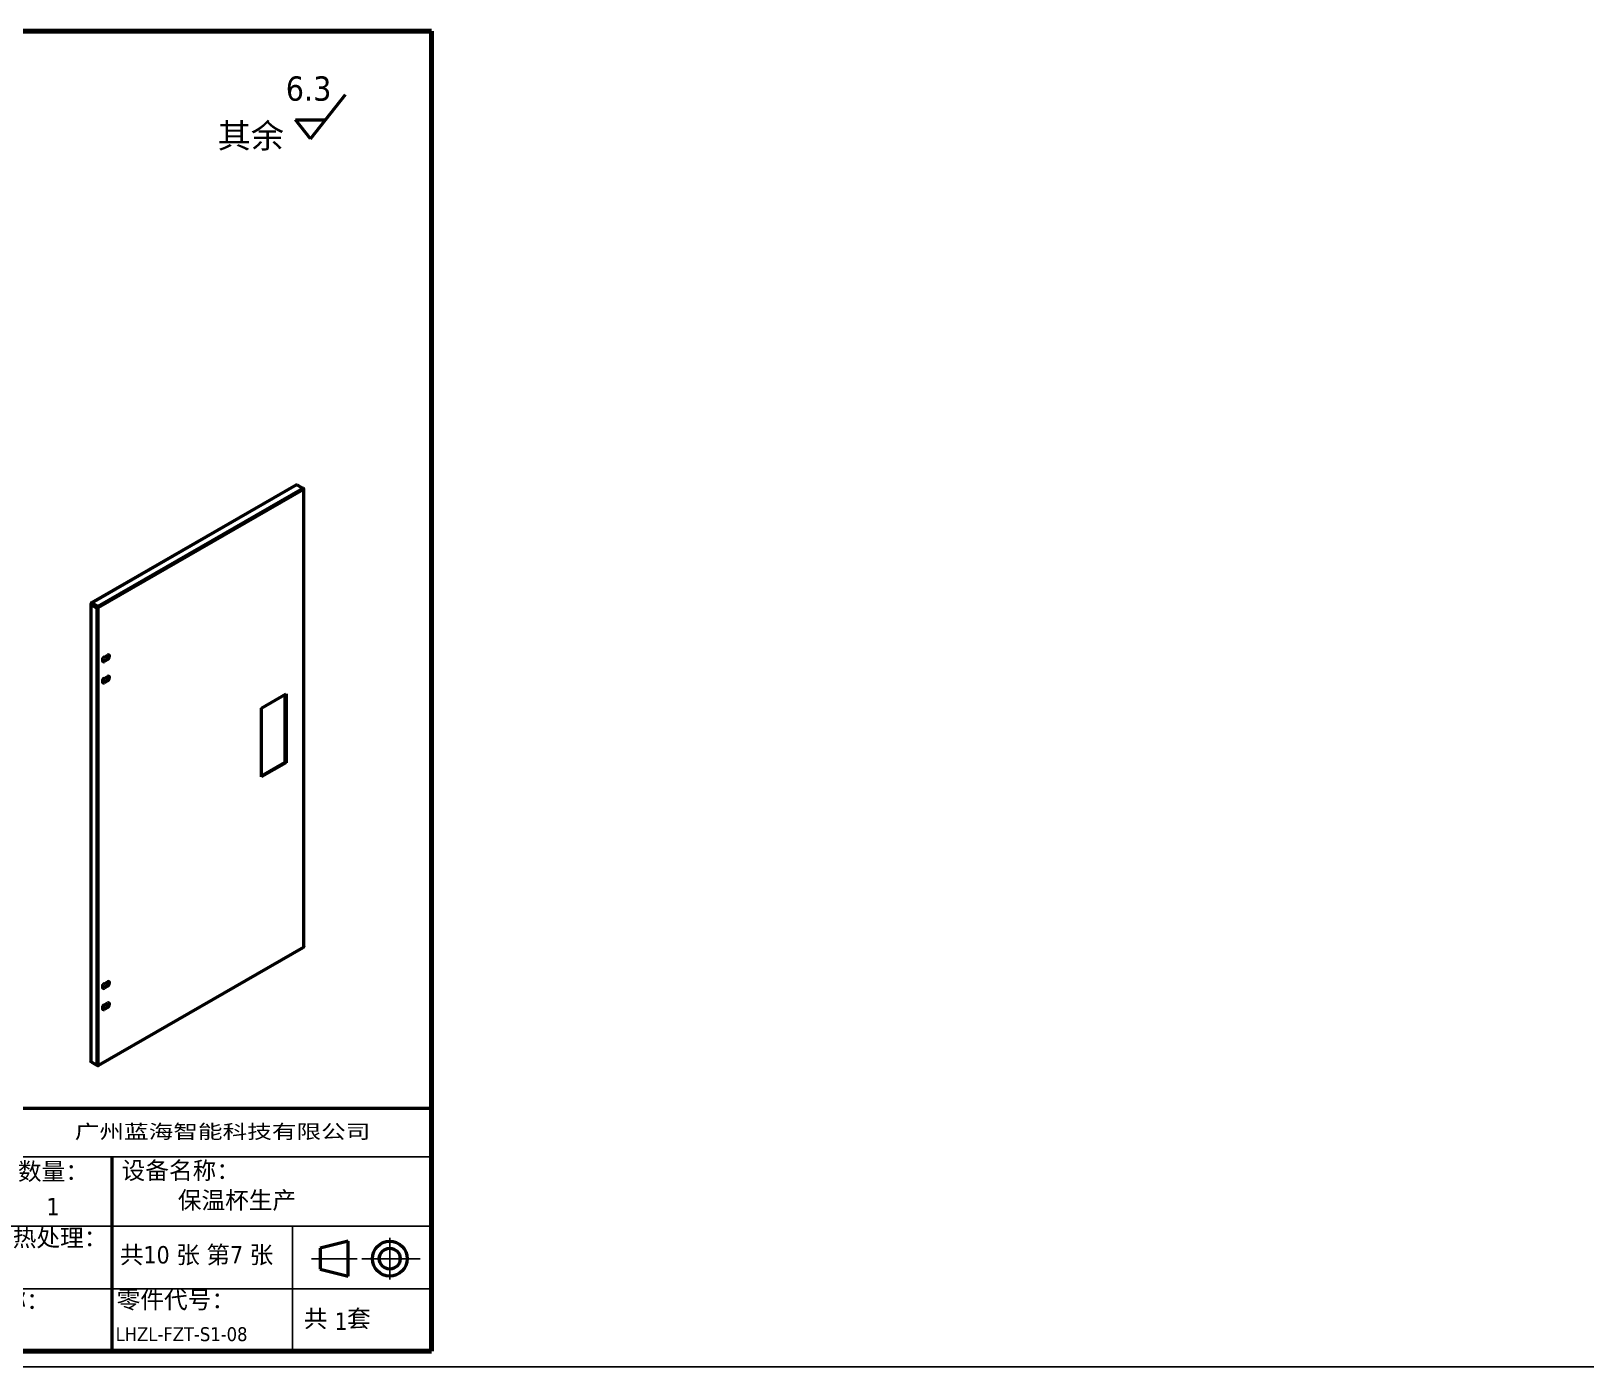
# Model space of a CAD drawing. Header units: millimetres. Extents: x 1472 to 285341, y -86221 to 5170.
# Drawn here: x 16773 to 18563, y -3300 to -1762 of the extents above; entities that cross this region are included whole.
import ezdxf
from ezdxf.enums import TextEntityAlignment as Align

# ---------------------------------------------------------------- set-up
doc = ezdxf.new("R2010")
doc.units = ezdxf.units.MM
for name, color, linetype, lineweight in [('可见 (ISO)', 7, 'Continuous', 50), ('可见窄的 (ISO)', 7, 'Continuous', 35), ('图框 (ISO)', 7, 'Continuous', 70), ('标题 (ISO)', 7, 'Continuous', 50), ('符号 (ISO)', 7, 'Continuous', 25)]:
    doc.layers.add(name, color=color, linetype=linetype, lineweight=lineweight)
doc.styles.add('文本样式19', font='tahoma.ttf')
doc.styles.add('文本样式91', font='tahoma.ttf')
doc.styles.add('注释文本 (ISO)', font='tahoma.ttf')

# ---------------------------------------------------------------- blocks, each defined once
blk = doc.blocks.new('图框 A3-A4')
at = {"layer": '图框 (ISO)'}
for p, q in [((287, 200), (10, 200)), ((10, 200), (10, 10)), ((287, 10), (287, 200)), ((10, 10), (287, 10))]:
    blk.add_line(p, q, dxfattribs=at)
blk = doc.blocks.new('标题栏 GB1')
at = {"layer": '标题 (ISO)'}
for p, q in [((361.15, 211.7), (366.21, 218.12)), ((361.15, 211.7), (359.01, 214.46)), ((359.01, 214.46), (363.33, 214.46)), ((194.57, 65.23), (194.57, 72.23)), ((194.57, 72.23), (378.57, 72.23)), ((206.57, 65.23), (206.57, 72.23)), ((222.57, 65.23), (222.57, 72.23)), ((234.57, 65.23), (234.57, 72.23)), ((250.57, 65.23), (250.57, 72.23)), ((262.57, 65.23), (262.57, 72.23)), ((273.31, 65.23), (273.31, 72.23)), ((317.57, 65.23), (317.57, 72.23)), ((378.57, 72.23), (378.57, 65.23)), ((194.57, 37.23), (194.57, 65.23)), ((206.57, 37.23), (206.57, 65.23)), ((222.57, 44.23), (222.57, 65.23)), ((234.57, 37.23), (234.57, 65.23)), ((250.57, 37.23), (250.57, 65.23)), ((262.57, 37.23), (262.57, 65.23)), ((273.31, 65.23), (273.31, 37.23)), ((317.57, 55.23), (317.57, 65.23)), ((378.57, 65.23), (378.57, 37.23)), ((317.57, 55.23), (317.57, 46.23)), ((366.57, 53.06), (362.57, 52.06)), ((362.57, 52.06), (362.57, 49.06)), ((366.57, 48.06), (366.57, 53.06)), ((362.57, 49.06), (366.57, 48.06)), ((305.57, 46.23), (305.57, 37.23)), ((222.57, 44.23), (222.57, 37.23)), ((378.57, 37.23), (194.57, 37.23))]:
    blk.add_line(p, q, dxfattribs=at)
at = {"layer": '标题 (ISO)', "lineweight": 25}
for p, q in [((194.57, 65.23), (273.31, 65.23)), ((273.31, 65.23), (378.57, 65.23)), ((194.57, 58.23), (273.31, 58.23)), ((332.57, 55.23), (273.31, 55.23)), ((279.81, 55.23), (279.81, 46.23)), ((286.31, 55.23), (286.31, 46.23)), ((332.57, 55.23), (378.57, 55.23)), ((358.57, 55.23), (358.57, 46.23)), ((372.58, 53.56), (372.58, 47.56)), ((194.57, 51.23), (273.31, 51.23)), ((361.32, 50.56), (367.88, 50.56)), ((368.55, 50.56), (370.07, 50.56)), ((370.07, 50.56), (376.97, 50.56)), ((273.31, 46.23), (378.57, 46.23)), ((358.57, 46.23), (358.57, 37.23)), ((194.57, 44.23), (273.31, 44.23))]:
    blk.add_line(p, q, dxfattribs=at)
at = {"layer": '标题 (ISO)', "lineweight": 50}
for p, q in [((292.81, 65.23), (292.81, 46.23)), ((332.57, 65.23), (332.57, 37.23))]:
    blk.add_line(p, q, dxfattribs=at)
at = {"layer": '标题 (ISO)'}
for radius in [2.5, 1.5]:
    blk.add_circle((372.57, 50.56), radius, dxfattribs=at)
at = {"layer": '标题 (ISO)', "style": '注释文本 (ISO)'}
blk.add_text('阶段标记', height=2.5, dxfattribs=at).set_placement((283.06, 60.23), align=Align.MIDDLE_CENTER)
for s, insert, char_height, attachment_point in [('\\fTahoma|b0|i0;\\H3.5000;6.3', (357.6, 220.71), 3.5, 1), ('\\fTahoma|b0|i0;\\H3.5000;其余', (347.8, 213.91), 3.5, 1), ('\\fTahoma|b0|i0;标准化', (234.57, 71.28), 2.5, 1), ('\\fTahoma|b0|i0;设计', (195.38, 70.83), 2.5, 1), ('\\f仿宋|b0|i0;\\H2.5000;黎紫华', (206.66, 71.05), 2.5, 1), ('助记码：K255-1', (274.11, 71.21), 2.5, 1), ('\\fTahoma|b0|i0;\\W1.30;\\H2.0000;广州\\fArial|b0|i0;\\W1.30;\\H2.0000;蓝海\\fTahoma|b0|i0;\\W1.30;\\H2.0000;智能科技有限公司', (348.5, 68.73), 2, 5), ('\\fTahoma|b0|i0;绘图', (195.35, 64.28), 2.5, 1), ('\\fTahoma|b0|i0;材料：', (293.76, 64.39), 2.5, 1), ('\\fTahoma|b0|i0;数量：', (319.04, 64.37), 2.5, 1), ('\\fTahoma|b0|i0;设备名称：', (333.96, 64.5), 2.5, 1), ('保温杯生产', (342.05, 60.22), 2.5, 1), ('\\fTahoma|b0|i0;审核', (195.48, 57.07), 2.5, 1), ('\\fTahoma|b0|i0;热处理：', (318.29, 54.82), 2.5, 1), ('\\fTahoma|b0|i0;模块名称：', (274.14, 45.81), 2.5, 1), ('\\fTahoma|b0|i0;零件名称：', (306.59, 45.8), 2.5, 1), ('\\fTahoma|b0|i0;零件代号：', (333.25, 45.9), 2.5, 1), ('1', (364.63, 42.81), 2.5, 1), ('\\fTahoma|b0|i0;批准', (242.57, 40.73), 2.5, 5), ('三维机械手', (282.42, 41.45), 2.5, 1)]:
    blk.add_mtext(s, dxfattribs=dict(at, insert=insert, char_height=char_height, attachment_point=attachment_point))
at = {"layer": '标题 (ISO)', "insert": (104.85, 72.61), "char_height": 2.5, "attachment_point": 1, "line_spacing_factor": 0.823237, "style": '注释文本 (ISO)'}
blk.add_mtext('\\fTahoma|b0|i0;技术要求：\\P1.锐角倒纯去毛刺\\P2.保证公差范围\\P3.表面光亮整洁\\P4.未标注的倒角为C0.5\\P5.未特别注明，全周倒角C0.5\\P', dxfattribs=at)
at = {"layer": '标题 (ISO)', "char_height": 2.5, "attachment_point": 1, "style": '注释文本 (ISO)'}
for s, insert, width in [('\\f仿宋|b0|i0;\\H2.5000;王成琪', (206.57, 63.16), 11.2281), ('\\fTahoma|b0|i0;表面处理：', (293.74, 54.71), 17.19), ('\\fTahoma|b0|i0;工艺', (195.45, 42.85), 6.876), ('\\fTahoma|b0|i0;  共   套', (358.32, 43.18), 17.7919)]:
    blk.add_mtext(s, dxfattribs=dict(at, insert=insert, width=width))
at = {"layer": '标题 (ISO)', "insert": (333.72, 52.37), "char_height": 2.5, "width": 27.2374, "attachment_point": 1, "line_spacing_factor": 0.987884, "style": '注释文本 (ISO)'}
blk.add_mtext('共10 张 第7 张', dxfattribs=at)
at = {"layer": '标题 (ISO)'}
for tag, p, height, style in [('材料_001', (293.5, 56.7), 2.5, '注释文本 (ISO)'), ('描述_001', (333.1, 38.7), 2, '文本样式91'), ('零件代号_001', (306.4, 37.87), 2, '文本样式91')]:
    blk.add_attdef(tag, p, '', height=height, dxfattribs=dict(at, style=style))
at = {"layer": '标题 (ISO)', "style": '文本样式91'}
blk.add_attdef('热处理', text='', height=2, dxfattribs=at).set_placement((318.2, 50.63), align=Align.TOP_LEFT)
at = {"layer": '标题 (ISO)', "style": '文本样式19'}
for tag, p in [('工程核准人', (256.57, 40.73)), ('工程批准日期', (267.94, 40.73))]:
    blk.add_attdef(tag, text='', height=1, dxfattribs=at).set_placement(p, align=Align.MIDDLE_CENTER)

msp = doc.modelspace()

# ---------------------------------------------------------------- linework, layer by layer
msp.add_line((2134.45746, -3300.18267), (59424.02574, -3300.18267))
at = {"layer": '可见 (ISO)'}
for p, q in [((17078.19225, -2284.72052), (16842.15982, -2420.64256)), ((17079.01132, -2284.78711), (17085.23386, -2288.37043)), ((17086.34452, -2289.01498), (17085.31902, -2288.42443)), ((17086.01477, -2289.20486), (17086.34452, -2289.01498)), ((17086.81315, -2816.03925), (17086.81315, -2289.67846)), ((16841.35836, -2422.02904), (16841.35836, -2948.36588)), ((16842.85798, -2422.02904), (16841.82699, -2421.43534)), ((16841.82699, -2422.65661), (16848.04953, -2426.23993)), ((16842.93765, -2421.95953), (16841.87699, -2421.34874)), ((16841.87699, -2421.34874), (16847.81669, -2424.79569)), ((16849.11019, -2425.62914), (16842.88765, -2422.04582)), ((16849.16019, -2424.31621), (16842.93765, -2420.73289)), ((16849.16019, -2425.54254), (16842.93765, -2421.95921)), ((16842.93765, -2421.95953), (16848.87735, -2425.40648)), ((16848.87735, -2425.40648), (16847.81669, -2424.79569)), ((16849.11019, -2425.62914), (16848.04953, -2426.23993)), ((16848.87735, -2425.40648), (16848.90064, -2425.39307)), ((16849.16019, -2425.54254), (16849.16019, -2424.31621)), ((16849.25161, -2425.65308), (16850.31227, -2426.26388)), ((16855.89842, -2487.35185), (16859.43395, -2485.31587)), ((16856.95908, -2482.64858), (16860.49461, -2480.6126)), ((16860.49461, -2485.92666), (16856.95908, -2487.96264)), ((16856.95908, -2507.175), (16860.49461, -2505.13902)), ((16855.89842, -2511.87826), (16859.43395, -2509.84228)), ((16860.49461, -2510.45307), (16856.95908, -2512.48905)), ((17037.97841, -2541.71152), (17066.26269, -2525.42369)), ((17037.97841, -2621.01359), (17037.97841, -2541.71152)), ((17065.20203, -2604.11497), (17065.20203, -2526.03448)), ((17066.26269, -2525.42369), (17066.26269, -2604.72576)), ((17037.97841, -2619.792), (17065.20203, -2604.11497)), ((17066.26269, -2604.72576), (17037.97841, -2621.01359)), ((17066.26269, -2604.72576), (17065.20203, -2604.11497)), ((16849.96897, -2953.34171), (17086.02198, -2817.40783)), ((16855.89842, -2863.42352), (16859.43395, -2861.38754)), ((16856.95908, -2858.72026), (16860.49461, -2856.68428)), ((16860.49461, -2861.99834), (16856.95908, -2864.03432)), ((16856.95908, -2883.24667), (16860.49461, -2881.2107)), ((16855.89842, -2887.94994), (16859.43395, -2885.91396)), ((16860.49461, -2886.52475), (16856.95908, -2888.56073)), ((16848.04953, -2952.62466), (16841.82699, -2949.04134)), ((16842.93765, -2949.68588), (16849.16019, -2953.2692)), ((16849.16019, -2952.88267), (16849.16019, -2953.2692))]:
    msp.add_line(p, q, dxfattribs=at)
for centre, major_axis, ratio, start_param, end_param in [((16842.95836, -2422.08685), (0.1, -0.05781), 0.001672483, 2.3571613806, 3.138714353), ((16843.00836, -2422.00025), (0.1, -0.05781), 0.001672483, 2.3571613808, 3.9279577071), ((16856.95908, -2485.30561), (-1.62185, -2.8164), 0.5780931159, 3.9250571086, 7.0666497622), ((16855.89842, -2484.69482), (-1.62185, -2.8164), 0.5780931159, 0.3317813256, 0.783464455), ((16859.43395, -2482.65884), (1.62185, 2.8164), 0.5780931159, 3.9250571086, 5.9514039815), ((16860.49461, -2483.26963), (1.62185, 2.8164), 0.5780931159, 3.9250571086, 7.0666497622), ((16859.43395, -2507.18525), (1.62185, 2.8164), 0.5780931159, 3.9250571086, 5.9514039815), ((16860.49461, -2507.79605), (1.62185, 2.8164), 0.5780931159, 3.9250571086, 7.0666497622), ((16856.95908, -2509.83202), (-1.62185, -2.8164), 0.5780931159, 3.9250571086, 7.0666497622), ((16855.89842, -2509.22123), (-1.62185, -2.8164), 0.5780931159, 0.3317813256, 0.783464455), ((16856.95908, -2861.37729), (-1.62185, -2.8164), 0.5780931159, 3.9250571086, 7.0666497622), ((16855.89842, -2860.7665), (-1.62185, -2.8164), 0.5780931159, 0.3317813256, 0.783464455), ((16859.43395, -2858.73052), (1.62185, 2.8164), 0.5780931159, 3.9250571086, 5.9514039815), ((16860.49461, -2859.34131), (1.62185, 2.8164), 0.5780931159, 3.9250571086, 7.0666497622), ((16859.43395, -2883.25693), (1.62185, 2.8164), 0.5780931159, 3.9250571086, 5.9514039815), ((16860.49461, -2883.86772), (1.62185, 2.8164), 0.5780931159, 3.9250571086, 7.0666497622), ((16856.95908, -2885.9037), (-1.62185, -2.8164), 0.5780931159, 3.9250571086, 7.0666497622), ((16855.89842, -2885.29291), (-1.62185, -2.8164), 0.5780931159, 0.3317813256, 0.783464455)]:
    msp.add_ellipse(centre, major_axis=major_axis, ratio=ratio, start_param=start_param, end_param=end_param, dxfattribs=at)
for points, knots in [([(17078.19598, -2284.72624), (17078.31203, -2284.65695), (17078.44844, -2284.62631), (17078.59729, -2284.64278), (17078.73057, -2284.65752), (17078.87174, -2284.70673), (17079.01132, -2284.78711)], [-0.78346445497, -0.78346445497, -0.78346445497, -0.78346445497, -0.37011438642, -0.37011438642, -0.37011438642, 0, 0, 0, 0]), ([(17085.23386, -2288.37043), (17085.69791, -2288.64396), (17086.1445, -2289.28256), (17086.2893, -2289.88654), (17086.32719, -2290.04459), (17086.34595, -2290.19907), (17086.34452, -2290.34195)], [0, 0, 0, 0, 1.2450050373, 1.2450050373, 1.2450050373, 1.5707963268, 1.5707963268, 1.5707963268, 1.5707963268]), ([(17086.34452, -2290.34195), (17086.81404, -2290.06524), (17086.94166, -2289.61176), (17086.64711, -2289.26274), (17086.57003, -2289.1714), (17086.46738, -2289.08738), (17086.34452, -2289.01498)], [0, 0, 0, 0, 1.2450050373, 1.2450050373, 1.2450050373, 1.5707963268, 1.5707963268, 1.5707963268, 1.5707963268]), ([(16841.82699, -2421.43534), (16841.37419, -2421.66337), (16841.23601, -2422.05678), (16841.49436, -2422.38236), (16841.574, -2422.48272), (16841.68741, -2422.57623), (16841.82699, -2422.65661)], [-1.5707963268, -1.5707963268, -1.5707963268, -1.5707963268, -0.3701143864, -0.3701143864, -0.3701143864, 0, 0, 0, 0]), ([(16842.93765, -2420.73289), (16842.48485, -2420.47214), (16842.06543, -2420.55586), (16841.92802, -2420.93442), (16841.88567, -2421.05111), (16841.86827, -2421.19238), (16841.87699, -2421.34874)], [0, 0, 0, 0, 1.2006819404, 1.2006819404, 1.2006819404, 1.5707963268, 1.5707963268, 1.5707963268, 1.5707963268]), ([(16842.84362, -2422.02827), (16842.84371, -2422.02828), (16842.84383, -2422.0283), (16842.84512, -2422.02847), (16842.84695, -2422.02866), (16842.8519, -2422.02895), (16842.8549, -2422.02905), (16842.85836, -2422.02904)], [0.0081141069655, 0.0081141069655, 0.0081141069655, 0.0081141069655, 0.0089545943771, 0.0089545943771, 0.0107615310114, 0.0107615310114, 0.012387118925, 0.012387118925, 0.012387118925, 0.012387118925]), ([(16842.90836, -2421.94244), (16842.90612, -2421.93856), (16842.90412, -2421.93549), (16842.90149, -2421.93167), (16842.90073, -2421.93073), (16842.90073, -2421.93073)], [0, 0, 0, 0, 0.0021471873895, 0.0021471873895, 0.0041357889955, 0.0041357889955, 0.0041357889955, 0.0041357889955]), ([(16848.04953, -2426.23993), (16848.51905, -2426.51664), (16849.29556, -2426.59645), (16849.89066, -2426.43316), (16850.04638, -2426.39043), (16850.18941, -2426.33297), (16850.31227, -2426.26388)], [0, 0, 0, 0, 1.2450050373, 1.2450050373, 1.2450050373, 1.5707963268, 1.5707963268, 1.5707963268, 1.5707963268]), ([(16850.31227, -2426.26388), (16850.3068, -2425.72417), (16849.97689, -2425.01782), (16849.52659, -2424.59107), (16849.40876, -2424.4794), (16849.28449, -2424.38614), (16849.16019, -2424.31621)], [0, 0, 0, 0, 1.2450050373, 1.2450050373, 1.2450050373, 1.5707963268, 1.5707963268, 1.5707963268, 1.5707963268]), ([(17086.80476, -2816.03988), (17086.80705, -2816.17838), (17086.75585, -2816.31679), (17086.64711, -2816.44096), (17086.57003, -2816.52898), (17086.46738, -2816.60969), (17086.34452, -2816.67879)], [0.7853981634, 0.7853981634, 0.7853981634, 0.7853981634, 1.24500503726, 1.24500503726, 1.24500503726, 1.57079632679, 1.57079632679, 1.57079632679, 1.57079632679]), ([(16850.31227, -2952.60072), (16849.84275, -2952.87742), (16849.06625, -2952.95724), (16848.47115, -2952.79395), (16848.31543, -2952.75122), (16848.1724, -2952.69376), (16848.04953, -2952.62466)], [0, 0, 0, 0, 1.2450050373, 1.2450050373, 1.2450050373, 1.5707963268, 1.5707963268, 1.5707963268, 1.5707963268]), ([(16849.16019, -2953.2692), (16849.63519, -2953.53643), (16850.09272, -2953.41849), (16850.24847, -2952.98758), (16850.28922, -2952.87482), (16850.31084, -2952.74359), (16850.31227, -2952.60072)], [0, 0, 0, 0, 1.2450050373, 1.2450050373, 1.2450050373, 1.5707963268, 1.5707963268, 1.5707963268, 1.5707963268])]:
    msp.add_open_spline(points, degree=3, knots=knots, dxfattribs=at)
for points in [[(16849.25161, -2425.65308), (16849.21459, -2425.66642), (16849.14722, -2425.65844), (16849.11019, -2425.62914)], [(16849.25161, -2425.65308), (16849.24471, -2425.61425), (16849.20412, -2425.55988), (16849.16019, -2425.54254)], [(17086.34452, -2816.67879), (17086.34798, -2817.02009), (17086.22169, -2817.2786), (17086.01725, -2817.4009)], [(16841.82699, -2949.04134), (16841.5308, -2948.87077), (16841.36923, -2948.62062), (16841.36521, -2948.36501)], [(16842.84243, -2949.62606), (16842.87401, -2949.64756), (16842.90579, -2949.66753), (16842.93765, -2949.68588)]]:
    msp.add_open_spline(points, degree=3, dxfattribs=at)
at = {"layer": '可见窄的 (ISO)'}
for p, q in [((17079.01132, -2284.78711), (16842.93765, -2420.73289)), ((16849.16019, -2424.31621), (17085.23386, -2288.37043)), ((17086.34452, -2290.34195), (16850.31227, -2426.26388)), ((17086.34452, -2816.67879), (17086.34452, -2290.34195)), ((16842.88765, -2422.04582), (16841.82699, -2422.65661)), ((16841.82699, -2422.65661), (16841.82699, -2949.04134)), ((16842.93765, -2420.73289), (16842.93765, -2421.95921)), ((16842.93793, -2421.95937), (16842.93765, -2421.95953)), ((16848.04953, -2952.62466), (16848.04953, -2426.23993)), ((16850.31227, -2426.26388), (16850.31227, -2952.60072)), ((16856.95908, -2487.96264), (16855.89842, -2487.35185)), ((16860.49461, -2485.92666), (16859.43395, -2485.31587)), ((16856.95908, -2512.48905), (16855.89842, -2511.87826)), ((16860.49461, -2510.45307), (16859.43395, -2509.84228)), ((16850.31227, -2952.60072), (17086.34452, -2816.67879)), ((16856.95908, -2864.03432), (16855.89842, -2863.42352)), ((16860.49461, -2861.99834), (16859.43395, -2861.38754)), ((16856.95908, -2888.56073), (16855.89842, -2887.94994)), ((16860.49461, -2886.52475), (16859.43395, -2885.91396)), ((16842.93765, -2949.68093), (16842.93765, -2949.68588))]:
    msp.add_line(p, q, dxfattribs=at)

# ---------------------------------------------------------------- block references
at = {"xscale": 8, "yscale": 8, "zscale": 8}
msp.add_blockref('图框 A3-A4', (14937.65126, -3362.25826), dxfattribs=at)
ref = msp.add_blockref('标题栏 GB1', (14205.08215, -3580.05988), dxfattribs=dict(xscale=8, yscale=8, zscale=8))
ref.add_attrib('零件代号_001', '翻转架门', (16584.93618, -3274.30951), dxfattribs={"layer": '标题 (ISO)', "height": 16, "style": '文本样式91'})
ref.add_attrib('描述_001', 'LHZL-FZT-S1-08', (16869.8824, -3270.50559), dxfattribs={"layer": '标题 (ISO)', "height": 16.0000002, "style": '文本样式91'})
ref.add_attrib('材料_001', '1.5冷板', (16393.97458, -3125.26101), dxfattribs={"layer": '标题 (ISO)', "height": 20, "style": '注释文本 (ISO)'})

# ---------------------------------------------------------------- texts
at = {"layer": '符号 (ISO)', "insert": (16790.16349, -3105.71223), "char_height": 20, "attachment_point": 1, "style": '注释文本 (ISO)'}
msp.add_mtext('{1}', dxfattribs=at)

doc.saveas('drawing.dxf')
